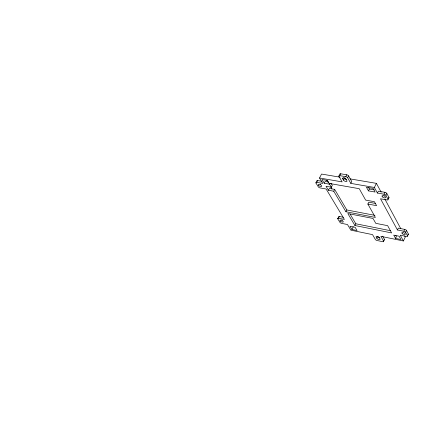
<?xml version="1.0" encoding="UTF-8"?>
<svg xmlns="http://www.w3.org/2000/svg" width="430" height="430" viewBox="0 0 430 430"><rect width="100%" height="100%" fill="white"/><g stroke="black" fill="none" stroke-linecap="round" stroke-linejoin="round"><path stroke-width="0.64" d="M407.565 235.957L408.435 234.124L406.5 230.48A1.526 0.645 24 0 0 404.711 229.4L398.309 228.136L397.433 229.964L403.834 231.238A1.532 0.64 24.1 0 1 405.624 232.324L407.565 235.957A1.521 0.634 24 0 1 406.646 236.489L400.271 235.205L403.399 240.967L405.264 237.043L404.63 235.86M405.624 232.324L406.5 230.48M395.541 238.408L393.729 235.119L399.164 236.226L400.959 239.515L395.541 238.408L396.401 236.602L395.799 235.506M403.834 231.238L404.711 229.4M343.317 217.274L339.383 216.5A1.446 0.597 25.9 0 0 338.625 217.042L337.743 218.789L339.894 222.321A1.441 0.586 25.8 0 0 341.597 223.353L347.478 224.535L350.858 230.168L372.547 234.624L375.336 239.462A1.457 0.591 24.9 0 0 377.051 240.499L382.791 241.698A1.467 0.597 24.7 0 0 383.635 241.192L384.49 239.419L382.657 236.177M376.836 238.247L376.169 237.086A1.833 0.747 24.8 0 1 377.212 236.446A1.833 0.747 24.8 0 1 379.367 237.747L380.034 238.908A1.833 0.742 24.8 0 1 378.986 239.548A1.833 0.742 24.8 0 1 376.836 238.247L377.696 236.478A1.827 0.747 24.8 0 0 379.846 237.774M385.893 195.349L386.823 193.457A1.591 0.71 24.6 0 0 384.952 192.317L378.341 191.162L377.411 193.049L384.017 194.215A1.591 0.704 24.6 0 1 385.893 195.349L388.021 199.332A1.586 0.699 24.5 0 1 387.097 199.966L380.518 198.784L397.433 229.964M388.021 199.332L388.946 197.445L386.823 193.457M384.017 194.215L384.952 192.317M354.933 225.524L347.843 213.554L373.004 218.445L375.766 223.331L387.64 225.669L391.639 232.926L354.933 225.524L355.809 223.767L350.084 214.059M377.411 193.049L374.379 187.464L376.417 183.363L349.977 178.875M331.116 183.384L332.315 185.411L331.379 187.222L326.031 186.271L328.418 190.253L333.744 191.216L345.93 211.748L375.374 217.44L367.86 204.04L368.768 202.202L375.637 203.46M368.44 190.872L366.43 187.222L373.122 188.383L375.111 192.043L368.44 190.872L369.375 188.996L368.515 187.432M351.907 229.47L349.972 226.244L355.153 227.298L357.072 230.528L351.907 229.47L353.245 226.771M345.93 211.748L346.827 209.969L334.674 189.404L329.342 188.453L328.418 190.253M337.743 218.789A1.446 0.591 25.9 0 1 338.501 218.246L339.383 216.5M374.379 187.464L350.826 183.395L351.772 181.535L348.606 175.929A1.564 0.704 25.8 0 0 346.741 174.8L340.689 173.79A1.559 0.699 25.9 0 0 339.867 174.467L338.915 176.322L342.129 181.895L319.506 177.988L321.554 174.053L340.065 177.192M350.826 183.395L347.65 177.8L348.606 175.929M342.748 178.794A1.951 0.871 25.8 0 1 343.785 177.955A1.951 0.871 25.8 0 1 346.107 179.364L346.87 180.707A1.946 0.865 25.8 0 1 345.833 181.53A1.946 0.865 25.8 0 1 343.516 180.132L342.748 178.794L343.226 177.864M343.516 180.132L344.468 178.278A1.946 0.871 25.8 0 0 346.773 179.675M338.915 176.322A1.559 0.693 26 0 1 339.732 175.65L345.79 176.671L346.741 174.8M339.732 175.65L340.689 173.79M333.744 191.216L334.674 189.404M331.379 187.222L329.584 184.196L330.052 183.287M329.584 184.196L324.225 183.255L325.161 181.439L328.735 182.062M338.501 218.246L344.403 219.418L326.128 189.006L320.087 187.915A1.494 0.645 26.5 0 1 318.302 186.84L315.959 182.992L316.663 181.643M315.959 182.992A1.5 0.65 26.6 0 1 316.706 182.352L317.646 180.552L321.893 181.299M344.027 177.869L345.349 178.09M369.375 188.996L374.224 189.84M316.706 182.352L322.774 183.422L319.506 177.988M367.86 204.04L376.599 205.658L374.417 201.708L365.65 200.106L359.249 188.695L329.117 183.411L327.359 180.444L321.984 179.514L324.225 183.255M346.827 209.969L374.96 215.365M355.809 223.767L390.548 230.722M403.399 240.967L380.878 236.339L383.635 241.192M326.762 180.186L327.789 181.917M330.869 187.098L331.89 188.829M376.417 183.363L381.173 192.21M384.979 199.289L400.825 228.781M316.894 181.191A1.5 0.65 26.6 0 1 317.646 180.552M320.689 184.416A1.876 0.812 26.5 0 1 320.259 184.19M342.221 220.069A1.806 0.742 25.8 0 1 341.807 219.848M384.393 195.704A1.978 0.881 24.6 0 1 383.942 195.462M388.946 197.445A1.58 0.704 24.5 0 1 388.516 198.106M408.435 234.124A1.521 0.64 24 0 1 407.85 234.705M345.79 176.671A1.569 0.699 25.8 0 1 347.65 177.8M384.49 239.419A1.462 0.597 24.7 0 1 384.226 239.956M382.297 196.773A1.978 0.876 24.6 0 0 385.473 197.789A1.978 0.876 24.6 0 0 383.705 195.8A1.978 0.876 24.6 0 0 382.297 196.773M402.373 233.743A1.903 0.795 24.1 0 0 405.291 234.334A1.903 0.795 24.1 0 0 403.023 232.528A1.903 0.795 24.1 0 0 402.373 233.743M340.259 221.068A1.806 0.742 25.8 0 0 343.113 222.03A1.806 0.742 25.8 0 0 341.431 220.246A1.806 0.742 25.8 0 0 340.259 221.068M318.619 185.427A1.876 0.812 26.5 0 0 321.575 186.383A1.876 0.812 26.5 0 0 319.78 184.465A1.876 0.812 26.5 0 0 318.619 185.427"/></g></svg>
